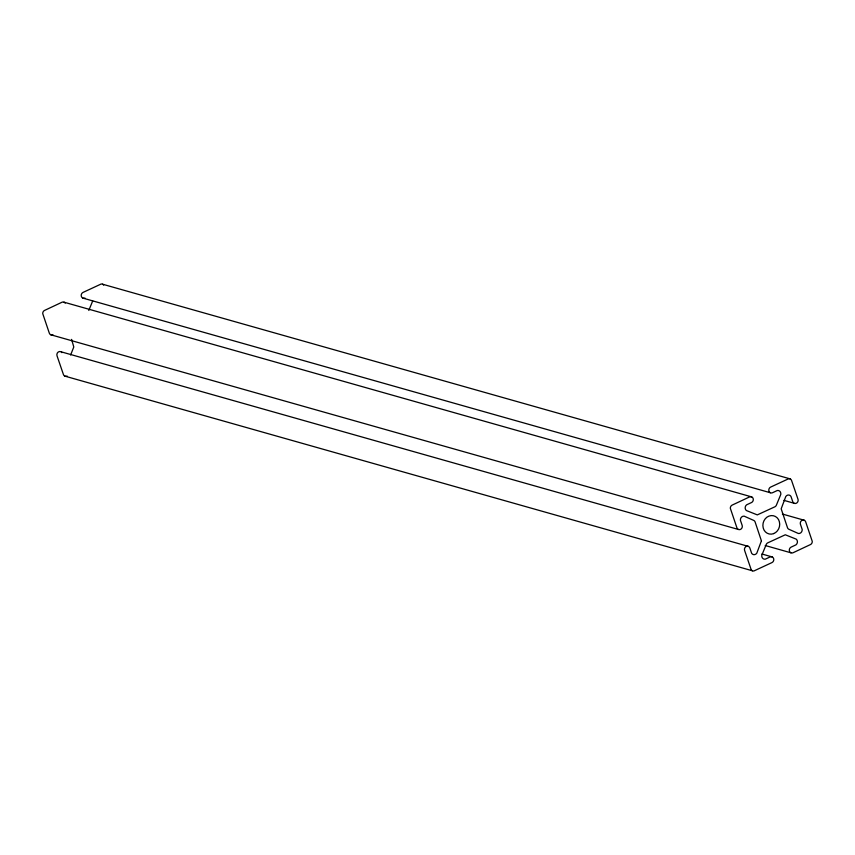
<?xml version="1.0" encoding="UTF-8"?>
<svg xmlns="http://www.w3.org/2000/svg" width="855" height="855" viewBox="0 0 855 855"><rect width="100%" height="100%" fill="white"/><g stroke="black" fill="none" stroke-linecap="round" stroke-linejoin="round"><path stroke-width="1.28" d="M70.634 354.975L73.787 346.991L71.617 339.392M88.792 310.461L92.703 300.949M773.625 533.563L775.624 532.537A9.384 8.39 -74.2 0 0 779.375 521.753L778.563 519.616A9.384 8.39 -74.2 0 0 768.966 516.11L766.978 517.136A9.384 8.39 -74.2 0 0 763.216 527.93L764.028 530.057A9.384 8.39 -74.2 0 0 773.593 533.648M67.075 376.029L66.284 376.296A3.089 2.757 -74.2 0 1 63.42 374.501L57.018 355.808A3.089 2.757 -74.2 0 1 60.801 351.726L748.403 546.398M102.536 284.202L790.138 478.875M82.828 298.085L770.43 492.758M783.917 500.367L794.199 503.274M64.082 302.21L751.684 496.894M782.389 514.047L804.234 520.235M50.766 334.765L738.357 529.448M765.214 545.511L790.918 552.79M761.891 554.008L772.172 556.915M64.862 376.125L752.464 570.798M84.955 298.042A3.089 2.757 -74.2 0 1 81.385 296.461A3.089 2.757 -74.2 0 1 83.031 292.421L101.114 284.02A3.089 2.757 -74.2 0 1 103.647 285.143M52.892 334.722A3.089 2.757 -74.2 0 1 49.312 333.14L42.75 313.689A3.089 2.757 -74.2 0 1 44.567 310.418L61.955 302.253A3.089 2.757 -74.2 0 1 65.194 303.151M61.421 352.11A3.089 2.757 -74.2 0 1 61.913 352.666M761.42 540.862L756.793 553.196A3.548 3.164 -74.2 0 1 751.652 553.303L749.846 548.023A3.089 2.757 -74.2 0 0 746.265 546.441A3.089 2.757 -74.2 0 0 744.62 550.481L751.011 569.173A3.089 2.757 -74.2 0 0 753.886 570.98L771.969 562.579A3.089 2.757 -74.2 0 0 773.615 558.539A3.089 2.757 -74.2 0 0 770.045 556.958L765.3 559.17A3.548 3.164 -74.2 0 1 761.805 555.248L766.208 544.539A3.089 2.757 -74.2 0 1 767.779 542.84L785.296 534.781L796.24 539.152A3.548 3.164 -74.2 0 1 796.026 544.817L791.121 547.125A3.089 2.757 -74.2 0 0 789.475 551.165A3.089 2.757 -74.2 0 0 793.045 552.747L810.433 544.582A3.089 2.757 -74.2 0 0 812.25 541.311L805.688 521.86A3.089 2.757 -74.2 0 0 802.108 520.278A3.089 2.757 -74.2 0 0 800.451 524.318L802.182 529.416A3.548 3.164 -74.2 0 1 798.399 533.499L788.919 529.288A3.089 2.757 -74.2 0 1 787.476 527.653L781.181 508.811L785.798 496.488A3.548 3.164 -74.2 0 1 790.95 496.381L792.756 501.65A3.089 2.757 -74.2 0 0 796.326 503.232A3.089 2.757 -74.2 0 0 797.982 499.192L791.58 480.499A3.089 2.757 -74.2 0 0 788.716 478.704L770.633 487.094A3.089 2.757 -74.2 0 0 768.976 491.133A3.089 2.757 -74.2 0 0 772.557 492.715L777.302 490.503A3.548 3.164 -74.2 0 1 780.786 494.436L776.393 505.145A3.089 2.757 -74.2 0 1 774.822 506.833L757.306 514.892L746.362 510.531A3.548 3.164 -74.2 0 1 746.565 504.856L751.47 502.558A3.089 2.757 -74.2 0 0 753.127 498.518A3.089 2.757 -74.2 0 0 749.546 496.937L732.158 505.102A3.089 2.757 -74.2 0 0 730.352 508.372L736.914 527.813A3.089 2.757 -74.2 0 0 740.494 529.395A3.089 2.757 -74.2 0 0 742.14 525.355L740.409 520.257A3.548 3.164 -74.2 0 1 744.192 516.174L753.683 520.396A3.089 2.757 -74.2 0 1 755.125 522.02L761.42 540.862"/></g></svg>
